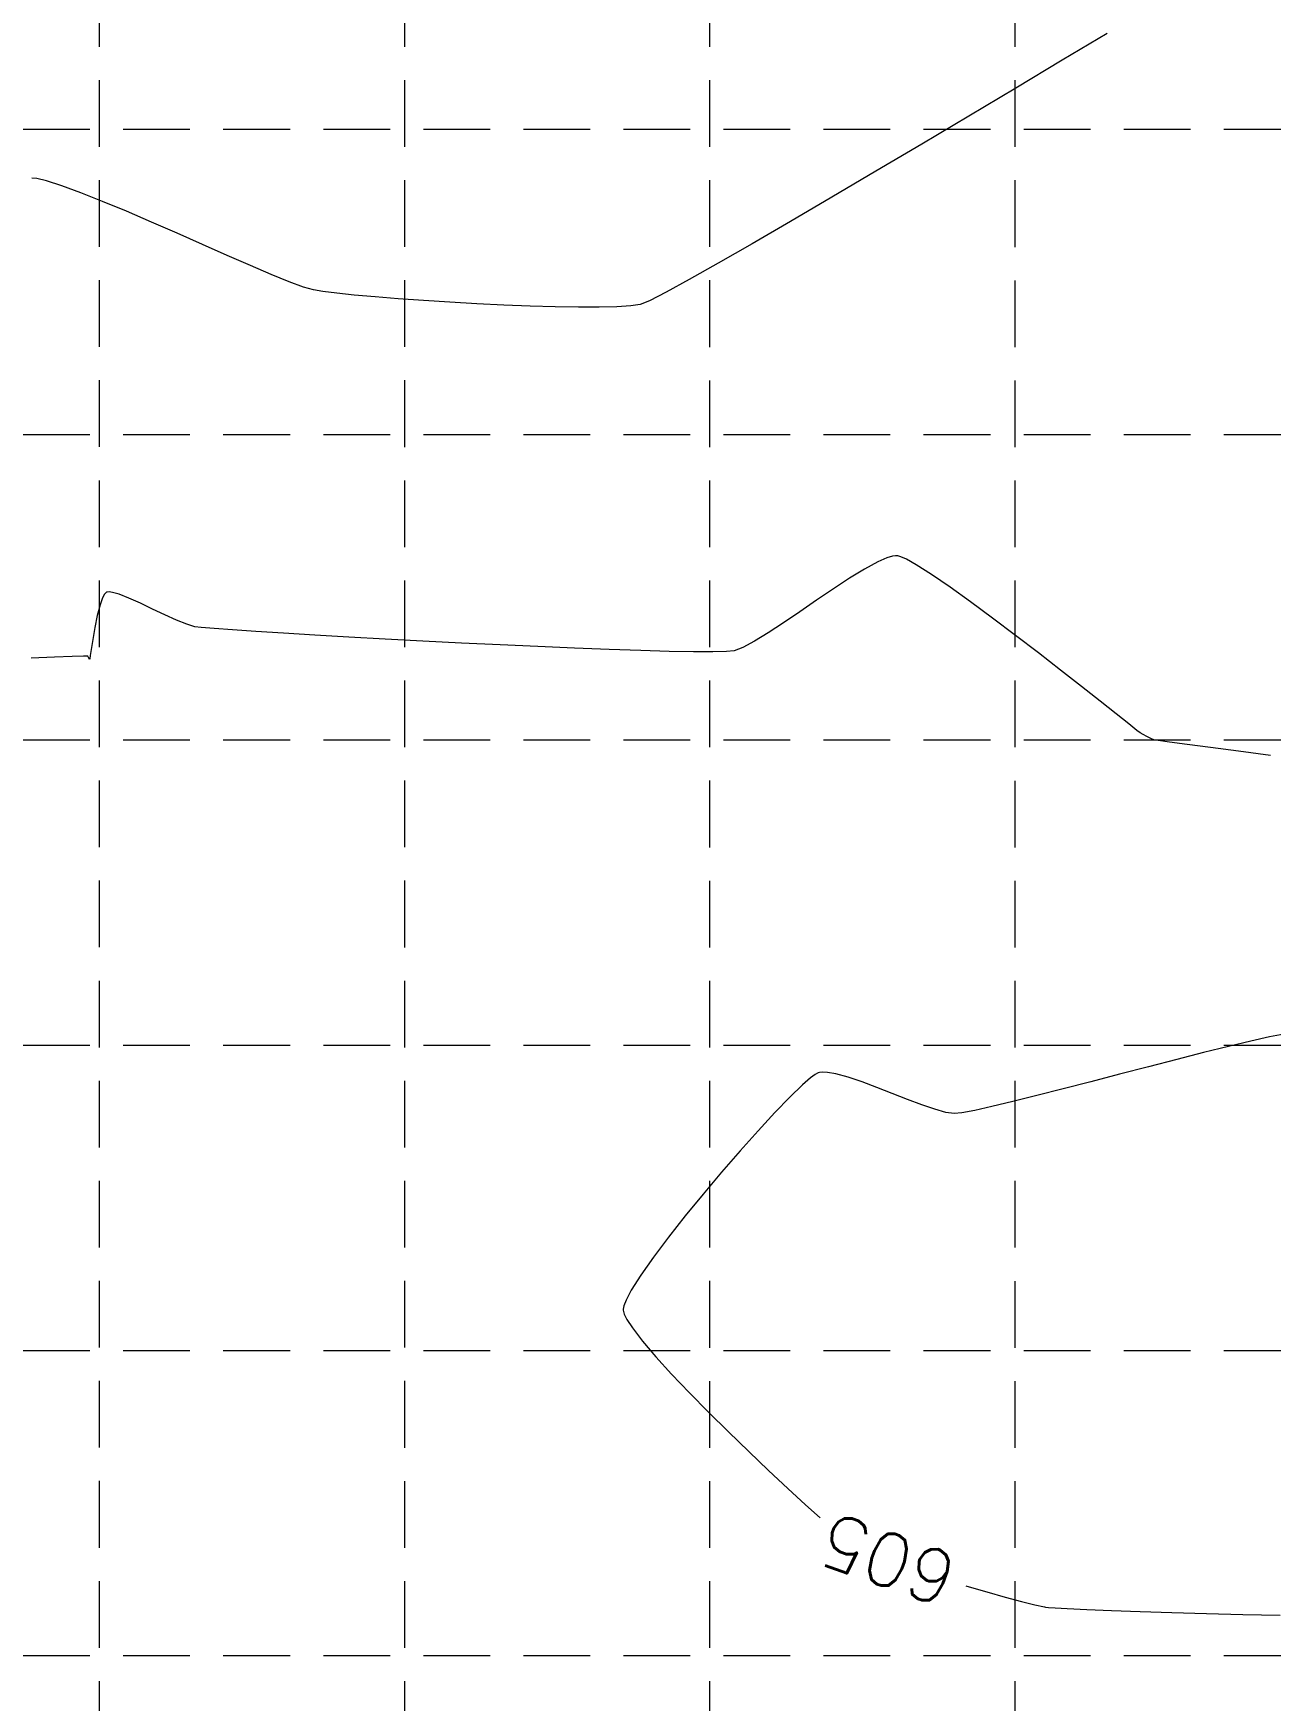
# Model space of a CAD drawing. Extents: x 2140663 to 2528301, y 336313 to 7007653.
# Drawn here: x 2527634.9 to 2527746.2, y 7006522.2 to 7006672.2 of the extents above; entities that cross this region are included whole.
import ezdxf

# ---------------------------------------------------------------- set-up
doc = ezdxf.new("R2010")
doc.units = 0
doc.header["$MEASUREMENT"] = 0
doc.linetypes.add('HIDDEN', pattern=[0.375, 0.25, -0.125])
doc.layers.add('1 EXISTING CONTOURS', color=43, linetype='Continuous')
doc.layers.add('GRID', color=254, linetype='HIDDEN')
doc.styles.add('L200', font='simplex', dxfattribs={"height": 12})

msp = doc.modelspace()

# ---------------------------------------------------------------- linework, layer by layer
at = {"layer": '1 EXISTING CONTOURS', "color": 43, "lineweight": 0, "extrusion": (-0.5137778129316083, 0.8579232826653055, 0), "elevation": 4712494.857994316}
msp.add_lwpolyline([(-5768472.371619847, 603.0000000000003), (-5768467.654210661, 603.0000000000003)], dxfattribs=at)
at = {"layer": '1 EXISTING CONTOURS', "color": 43, "lineweight": 0}
for points, elevation in [([(2527727.404257274, 7006669.753460932), (2527723.229675527, 7006667.256755549)], 603), ([(2527723.229675527, 7006667.256755549), (2527718.999503474, 7006664.731835141)], 603), ([(2527710.659653524, 7006659.776509982), (2527706.693608164, 7006657.4356856)], 603), ([(2527635.179610064, 7006659.111382392), (2527634.714557813, 7006659.15315629)], 603), ([(2527637.433897376, 7006658.473234267), (2527636.034319801, 7006658.91590076)], 603), ([(2527706.693608164, 7006657.4356856), (2527702.959237571, 7006655.245806929)], 603), ([(2527645.479340415, 7006655.206270528), (2527643.228436706, 7006656.174297902)], 603), ([(2527647.783666956, 7006654.198350714), (2527645.479340415, 7006655.206270528)], 603), ([(2527702.959237571, 7006655.245806929), (2527699.528358013, 7006653.251664151)], 603), ([(2527650.077652848, 7006653.187117574), (2527647.783666956, 7006654.198350714)], 603), ([(2527652.297534609, 7006652.209150217), (2527650.077652848, 7006653.187117574)], 603), ([(2527659.160750735, 7006649.361520884), (2527657.874920303, 7006649.840633978)], 603), ([(2527662.147534744, 7006648.803171212), (2527660.903035705, 7006648.957110989)], 603), ([(2527663.730695073, 7006648.641119807), (2527662.147534744, 7006648.803171212)], 603), ([(2527679.552552892, 7006647.646714706), (2527677.179690401, 7006647.743187401)], 603), ([(2527681.812383283, 7006647.577090415), (2527679.552552892, 7006647.646714706)], 603), ([(2527685.767101065, 7006647.535867055), (2527683.902719899, 7006647.538684529)], 603), ([(2527687.34906511, 7006647.573007993), (2527685.767101065, 7006647.535867055)], 603), ([(2527689.439895135, 7006647.784645132), (2527688.592150358, 7006647.654477352)], 603), ([(2527712.132175937, 7006625.148021261), (2527711.632733866, 7006624.995497067)], 604), ([(2527712.409613839, 7006625.189002604), (2527712.132175937, 7006625.148021261)], 604), ([(2527712.530450959, 7006625.189986984), (2527712.409613839, 7006625.189002604)], 604), ([(2527712.631195559, 7006625.177182725), (2527712.530450959, 7006625.189986984)], 604), ([(2527712.885183495, 7006625.103595003), (2527712.631195559, 7006625.177182725)], 604), ([(2527710.828492391, 7006624.640309371), (2527709.637636251, 7006623.991200588)], 604), ([(2527715.663272061, 7006623.504100501), (2527714.27142708, 7006624.388618738)], 604), ([(2527717.317051964, 7006622.370617221), (2527715.663272061, 7006623.504100501)], 604), ([(2527706.831334377, 7006622.214412808), (2527705.317954291, 7006621.19472171)], 604), ([(2527641.091456789, 7006621.40006578), (2527640.869618518, 7006620.782911438)], 604), ([(2527641.2663045, 7006621.725648297), (2527641.091456789, 7006621.40006578)], 604), ([(2527641.386181197, 7006621.862126197), (2527641.2663045, 7006621.725648297)], 604), ([(2527641.44696875, 7006621.903151185), (2527641.386181197, 7006621.862126197)], 604), ([(2527641.667133902, 7006621.941589283), (2527641.507781754, 7006621.925919264)], 604), ([(2527641.992626816, 7006621.89663898), (2527641.667133902, 7006621.941589283)], 604), ([(2527644.489048161, 7006620.912731114), (2527643.459760257, 7006621.373237725)], 604), ([(2527645.588477827, 7006620.39654016), (2527644.489048161, 7006620.912731114)], 604), ([(2527640.614796394, 7006619.808514993), (2527640.390557447, 7006618.726869067)], 604), ([(2527646.692627093, 7006619.876414893), (2527645.588477827, 7006620.39654016)], 604), ([(2527648.653395773, 7006619.031361548), (2527647.736073796, 7006619.404105346)], 604), ([(2527652.774033131, 7006618.516540285), (2527651.112418283, 7006618.638442104)], 604), ([(2527660.183535776, 7006618.05190155), (2527657.372534081, 7006618.219462415)], 604), ([(2527663.251782012, 7006617.876736192), (2527660.183535776, 7006618.05190155)], 604), ([(2527700.949291326, 7006618.25838697), (2527699.720338849, 7006617.500501405)], 604), ([(2527636.762040863, 7006616.055929574), (2527634.656516571, 7006615.969035731)], 604), ([(2527639.748846557, 7006616.17012964), (2527639.385203275, 7006616.15976826)], 604), ([(2527639.879051252, 7006615.920355101), (2527639.824461006, 7006616.046302618)], 604), ([(2527639.937837764, 7006615.95295145), (2527639.923351971, 7006615.872494437)], 604), ([(2527640.057872628, 7006616.748633482), (2527639.976555561, 7006616.206173656)], 604), ([(2527694.235409307, 7006616.54450619), (2527692.056538868, 7006616.586298802)], 604), ([(2527695.979160045, 7006616.53699262), (2527694.235409307, 7006616.54450619)], 604), ([(2527698.690075334, 7006616.943052093), (2527697.909533605, 7006616.640032987)], 604), ([(2527639.919651156, 7006615.861814095), (2527639.908348599, 7006615.868518238)], 604), ([(2527639.923351971, 7006615.872494437), (2527639.919651156, 7006615.861814095)], 604), ([(2527730.832598481, 7006612.101448438), (2527729.143637664, 7006613.432275233)], 604), ([(2527734.131272468, 7006609.485228231), (2527733.390643152, 7006610.072731659)], 604), ([(2527735.036251389, 7006608.919503384), (2527734.690613291, 7006609.104312879)], 604), ([(2527736.047301902, 7006608.578711288), (2527735.666232977, 7006608.635743603)], 604), ([(2527737.06363841, 7006608.438829139), (2527736.047301902, 7006608.578711288)], 604), ([(2527738.649202494, 7006608.224709098), (2527737.06363841, 7006608.438829139)], 604), ([(2527740.737954148, 7006607.944963113), (2527738.649202494, 7006608.224709098)], 604), ([(2527743.263853364, 7006607.60820313), (2527740.737954148, 7006607.944963113)], 604), ([(2527746.160860136, 7006607.223041089), (2527743.263853364, 7006607.60820313)], 604), ([(2527747.377020822, 7006582.160186525), (2527746.062997806, 7006581.907034284)], 605), ([(2527740.131982668, 7006580.498517218), (2527737.707093639, 7006579.882011665)], 605), ([(2527705.175930219, 7006578.541158225), (2527704.761886773, 7006578.233204291)], 605), ([(2527705.468264459, 7006578.692858203), (2527705.385048077, 7006578.660439545)], 605), ([(2527705.577770462, 7006578.719696955), (2527705.468264459, 7006578.692858203)], 605), ([(2527705.831609712, 7006578.746297037), (2527705.577770462, 7006578.719696955)], 605), ([(2527709.402881853, 7006577.859774373), (2527708.149886247, 7006578.282329133)], 605), ([(2527710.746191363, 7006577.361129317), (2527709.402881853, 7006577.859774373)], 605), ([(2527727.488901966, 7006577.235818817), (2527725.127342229, 7006576.633258321)], 605), ([(2527713.489559442, 7006576.295805682), (2527712.126266613, 7006576.826453305)], 605), ([(2527701.556054625, 7006575.104412227), (2527700.050103016, 7006573.476106906)], 605), ([(2527718.388938417, 7006575.08314947), (2527717.703943317, 7006575.014685917)], 605), ([(2527700.050103016, 7006573.476106906), (2527698.438759636, 7006571.673291749)], 605), ([(2527693.501218319, 7006565.80762574), (2527691.997147304, 7006563.896609717)], 605), ([(2527690.652104242, 7006562.106003096), (2527689.518973078, 7006560.494789726)], 605), ([(2527689.518973078, 7006560.494789726), (2527688.650637757, 7006559.121953454)], 605), ([(2527688.650637757, 7006559.121953454), (2527688.182160519, 7006558.234953091)], 605), ([(2527688.182160519, 7006558.234953091), (2527687.980516355, 7006557.712761443)], 605), ([(2527687.923725255, 7006557.439834892), (2527687.919890423, 7006557.327347593)], 605), ([(2527689.662645185, 7006554.543302446), (2527690.857461787, 7006553.146255694)], 605), ([(2527692.276642084, 7006551.587630986), (2527693.870634788, 7006549.911191056)], 605), ([(2527699.205974481, 7006544.612607301), (2527701.003703947, 7006542.902533847)], 605), ([(2527702.728489385, 7006541.293458851), (2527704.33077951, 7006539.829145051)], 605), ([(2527718.844361864, 7006532.52474621), (2527720.62127314, 7006531.99238886)], 605), ([(2527724.93730255, 7006530.828487786), (2527725.815235594, 7006530.64913043)], 605), ([(2527725.815235594, 7006530.64913043), (2527725.915146507, 7006530.6345194)], 605), ([(2527726.769368188, 7006530.556998173), (2527727.847096423, 7006530.490614964)], 605), ([(2527731.8441036, 7006530.315014858), (2527734.416778468, 7006530.225980305)], 605), ([(2527734.416778468, 7006530.225980305), (2527737.285429602, 7006530.138881281)], 605), ([(2527737.285429602, 7006530.138881281), (2527740.384953562, 7006530.055786681)], 605), ([(2527740.384953562, 7006530.055786681), (2527743.650246907, 7006529.9787654)], 605)]:
    msp.add_lwpolyline(points, dxfattribs=dict(at, elevation=elevation))
at = {"layer": '1 EXISTING CONTOURS', "color": 43, "lineweight": 0, "extrusion": (0.5114904859200209, -0.8592889402368106, 0), "elevation": -4727845.292687955}
msp.add_lwpolyline([(5755883.328664821, 603), (5755878.42467282, 603)], dxfattribs=at)
at = {"layer": '1 EXISTING CONTOURS', "color": 43, "lineweight": 0, "extrusion": (0.5101109045037784, -0.8601086356422292, 0), "elevation": -4737075.809863585}
msp.add_lwpolyline([(5748284.119875334, 603.0000000000003), (5748279.322918661, 603.0000000000003)], dxfattribs=at)
at = {"layer": '1 EXISTING CONTOURS', "color": 43, "lineweight": 0, "extrusion": (-0.2229542251359403, -0.9748289149866414, 0), "elevation": -7393840.842126469}
msp.add_lwpolyline([(901848.4834306263, 603), (901847.6066514056, 603)], dxfattribs=at)
at = {"layer": '1 EXISTING CONTOURS', "color": 43, "lineweight": 0, "extrusion": (-0.3455080837780758, -0.9384157735481657, 0), "elevation": -7448477.997419563}
msp.add_lwpolyline([(-48880.48484783107, 603.0000000000007), (-48882.30499448394, 603.0000000000007)], dxfattribs=at)
at = {"layer": '1 EXISTING CONTOURS', "color": 43, "lineweight": 0, "extrusion": (-0.3703234682099427, -0.9289028630018101, 0), "elevation": -7444548.625129821}
msp.add_lwpolyline([(-246796.4956588568, 603), (-246798.5978890047, 603)], dxfattribs=at)
at = {"layer": '1 EXISTING CONTOURS', "color": 43, "lineweight": 0, "extrusion": (0.3855388981690139, 0.92269158335742, 0), "elevation": 7439487.464759831}
msp.add_lwpolyline([(369103.368679007, 603.0000000000003), (369105.6811715406, 603.0000000000003)], dxfattribs=at)
at = {"layer": '1 EXISTING CONTOURS', "color": 43, "lineweight": 0, "extrusion": (-0.3997991803428687, -0.9166027576857767, 0), "elevation": -7432870.053798337}
msp.add_lwpolyline([(-484398.472328268, 603.0000000000007), (-484400.7437747945, 603.0000000000007)], dxfattribs=at)
at = {"layer": '1 EXISTING CONTOURS', "color": 43, "lineweight": 0, "extrusion": (0.4977590375788413, -0.8673153639297448, 0), "elevation": -4818792.73037265}
msp.add_lwpolyline([(5679937.61553988, 603), (5679934.092516559, 603)], dxfattribs=at)
at = {"layer": '1 EXISTING CONTOURS', "color": 43, "lineweight": 0, "extrusion": (-0.3921910494168515, -0.9198837865498604, 0), "elevation": -7436628.35350225}
msp.add_lwpolyline([(-422795.6007465296, 603.0000000000007), (-422797.6448993729, 603.0000000000007)], dxfattribs=at)
at = {"layer": '1 EXISTING CONTOURS', "color": 43, "lineweight": 0, "extrusion": (-0.377659289902427, -0.9259446315792292, 0), "elevation": -7442363.283449171}
msp.add_lwpolyline([(-305655.163657363, 603), (-305656.907809692, 603)], dxfattribs=at)
at = {"layer": '1 EXISTING CONTOURS', "color": 43, "lineweight": 0, "extrusion": (0.4905271913774602, -0.8714258858441953, 0), "elevation": -4865873.63703725}
msp.add_lwpolyline([(5639653.218240469, 603), (5639650.224929476, 603)], dxfattribs=at)
at = {"layer": '1 EXISTING CONTOURS', "color": 43, "lineweight": 0, "extrusion": (-0.2824940750949543, -0.9592690433534516, 0), "elevation": -7435310.566910777}
msp.add_lwpolyline([(445369.1849816267, 603), (445368.2541594519, 603)], dxfattribs=at)
at = {"layer": '1 EXISTING CONTOURS', "color": 43, "lineweight": 0, "extrusion": (-0.1642808682434007, -0.9864136030738803, 0), "elevation": -7326700.171033302}
msp.add_lwpolyline([(1342260.724561517, 603.0000000000007), (1342259.863486537, 603.0000000000007)], dxfattribs=at)
at = {"layer": '1 EXISTING CONTOURS', "color": 43, "lineweight": 0, "extrusion": (0.4783538517065313, -0.8781671780233682, 0), "elevation": -4943877.988079682}
msp.add_lwpolyline([(5571395.817041041, 603.0000000000007), (5571393.43764348, 603.0000000000007)], dxfattribs=at)
at = {"layer": '1 EXISTING CONTOURS', "color": 43, "lineweight": 0, "extrusion": (-0.08853091973963852, -0.9960734291456901, 0), "elevation": -7202912.933650161}
msp.add_lwpolyline([(1897435.50418309, 603.0000000000003), (1897433.631469804, 603.0000000000003)], dxfattribs=at)
at = {"layer": '1 EXISTING CONTOURS', "color": 43, "lineweight": 0, "extrusion": (-0.0787394279593165, -0.9968952314484405, 0), "elevation": -7183921.39659457}
msp.add_lwpolyline([(1968120.384154762, 603.0000000000007), (1968118.286544279, 603.0000000000007)], dxfattribs=at)
at = {"layer": '1 EXISTING CONTOURS', "color": 43, "lineweight": 0, "extrusion": (-0.07068107969519959, -0.9974989648982705, 0), "elevation": -7167782.718031576}
msp.add_lwpolyline([(2026110.69997663, 603.0000000000007), (2026108.433935024, 603.0000000000007)], dxfattribs=at)
at = {"layer": '1 EXISTING CONTOURS', "color": 43, "lineweight": 0, "extrusion": (-0.06341441045407642, -0.9979872807539993, 0), "elevation": -7152836.433959322}
msp.add_lwpolyline([(2078262.373859949, 603), (2078259.995885002, 603)], dxfattribs=at)
at = {"layer": '1 EXISTING CONTOURS', "color": 43, "lineweight": 0, "extrusion": (-0.0563241670902146, -0.9984125340767681, 0), "elevation": -7137894.222404482}
msp.add_lwpolyline([(2129018.547797052, 603), (2129016.114392433, 603)], dxfattribs=at)
at = {"layer": '1 EXISTING CONTOURS', "color": 43, "lineweight": 0, "extrusion": (-0.04890390888017219, -0.9988034880276699, 0), "elevation": -7121877.499750848}
msp.add_lwpolyline([(2182000.320894415, 603), (2181997.88855117, 603)], dxfattribs=at)
at = {"layer": '1 EXISTING CONTOURS', "color": 43, "lineweight": 0, "extrusion": (-0.01836996249592742, -0.9998312580020183, 0), "elevation": -7051898.681474225}
msp.add_lwpolyline([(2398545.52378007, 603.0000000000003), (2398543.433090668, 603.0000000000003)], dxfattribs=at)
at = {"layer": '1 EXISTING CONTOURS', "color": 43, "lineweight": 0, "extrusion": (0.06539773171712433, -0.9978592769956369, 0), "elevation": -6826343.262246065}
msp.add_lwpolyline([(2980496.374577206, 603.0000000000007), (2980495.128825147, 603.0000000000007)], dxfattribs=at)
at = {"layer": '1 EXISTING CONTOURS', "color": 43, "lineweight": 0, "extrusion": (0.3800885761477157, -0.9249500928601512, 0), "elevation": -5520053.63889253}
msp.add_lwpolyline([(5001134.266214488, 603.0000000000007), (5001133.362186946, 603.0000000000007)], dxfattribs=at)
at = {"layer": '1 EXISTING CONTOURS', "color": 43, "lineweight": 0, "extrusion": (-0.4538227829505246, 0.8910919602796566, 0), "elevation": 5096444.380071577}
msp.add_lwpolyline([(-5432182.717736259, 603), (-5432181.035808017, 603)], dxfattribs=at)
at = {"layer": '1 EXISTING CONTOURS', "color": 43, "lineweight": 0, "extrusion": (0.4039974828410733, -0.9147600963411538, 0), "elevation": -5388191.818934656}
msp.add_lwpolyline([(5142908.598074449, 604.0000000000003), (5142907.718891505, 604.0000000000003)], dxfattribs=at)
at = {"layer": '1 EXISTING CONTOURS', "color": 43, "lineweight": 0, "extrusion": (-0.4053433815185378, -0.9141645054688555, 0), "elevation": -7429799.661221853}
msp.add_lwpolyline([(-529343.1609793291, 604), (-529343.7128728502, 604)], dxfattribs=at)
at = {"layer": '1 EXISTING CONTOURS', "color": 43, "lineweight": 0, "extrusion": (0.5223693086421358, -0.8527193591028276, 0), "elevation": -4654285.983390949}
msp.add_lwpolyline([(5815472.272402078, 604), (5815470.689938948, 604)], dxfattribs=at)
at = {"layer": '1 EXISTING CONTOURS', "color": 43, "lineweight": 0, "extrusion": (0.4867208323970915, 0.8735575718352412, 0), "elevation": 7350980.981934365}
msp.add_lwpolyline([(1202166.11348115, 604.0000000000007), (1202167.122827466, 604.0000000000007)], dxfattribs=at)
at = {"layer": '1 EXISTING CONTOURS', "color": 43, "lineweight": 0, "extrusion": (-0.5462686761121931, 0.837610012773625, 0), "elevation": 4488009.858161502}
msp.add_lwpolyline([(-5944732.531727029, 604.0000000000003), (-5944730.792367534, 604.0000000000003)], dxfattribs=at)
at = {"layer": '1 EXISTING CONTOURS', "color": 43, "lineweight": 0, "extrusion": (0.5826220732413014, 0.8127432065369773, 0), "elevation": 7167288.636317917}
msp.add_lwpolyline([(2027825.496436012, 604.0000000000007), (2027827.774508029, 604.0000000000007)], dxfattribs=at)
at = {"layer": '1 EXISTING CONTOURS', "color": 43, "lineweight": 0, "extrusion": (0.9674638890498681, -0.2530091369585392, 0), "elevation": 672662.1885623352}
msp.add_lwpolyline([(7418168.826696445, 604.0000000000003), (7418167.819530746, 604.0000000000003)], dxfattribs=at)
at = {"layer": '1 EXISTING CONTOURS', "color": 43, "lineweight": 0, "extrusion": (0.3506265712167818, -0.936515353615072, 0), "elevation": -5675550.735460665}
msp.add_lwpolyline([(4823882.902169758, 604.0000000000007), (4823882.837234355, 604.0000000000007)], dxfattribs=at)
at = {"layer": '1 EXISTING CONTOURS', "color": 43, "lineweight": 0, "extrusion": (-0.2847489768417091, -0.9586021177671161, 0), "elevation": -7436306.059734201}
msp.add_lwpolyline([(427875.1490770336, 604), (427874.5509044938, 604)], dxfattribs=at)
at = {"layer": '1 EXISTING CONTOURS', "color": 43, "lineweight": 0, "extrusion": (-0.3674244331108501, -0.9300533780128808, 0), "elevation": -7445249.841945757}
msp.add_lwpolyline([(-223560.5479220464, 604), (-223561.5088604167, 604)], dxfattribs=at)
at = {"layer": '1 EXISTING CONTOURS', "color": 43, "lineweight": 0, "extrusion": (0.5632142198359315, -0.8263109236689317, 0), "elevation": -4366008.052582048}
msp.add_lwpolyline([(6034899.20591277, 604), (6034897.367836596, 604)], dxfattribs=at)
at = {"layer": '1 EXISTING CONTOURS', "color": 43, "lineweight": 0, "extrusion": (-0.5940459255791599, -0.8044311271344485, 0), "elevation": -7137925.336395029}
msp.add_lwpolyline([(-2128876.235516478, 604), (-2128878.703058909, 604)], dxfattribs=at)
at = {"layer": '1 EXISTING CONTOURS', "color": 43, "lineweight": 0, "extrusion": (0.4123665424276045, 0.9110180210546347, 0), "elevation": 7425473.901210771}
msp.add_lwpolyline([(586562.7793359058, 604), (586563.9246993121, 604)], dxfattribs=at)
at = {"layer": '1 EXISTING CONTOURS', "color": 43, "lineweight": 0, "extrusion": (-0.2918128001774116, -0.9564754516727642, 0), "elevation": -7439259.334132608}
msp.add_lwpolyline([(373013.5269104044, 604.0000000000007), (373012.7681088196, 604.0000000000007)], dxfattribs=at)
at = {"layer": '1 EXISTING CONTOURS', "color": 43, "lineweight": 0, "extrusion": (0.5490503981607783, -0.8357892439362276, 0), "elevation": -4468220.964087234}
msp.add_lwpolyline([(5959613.45690928, 604), (5959611.809833027, 604)], dxfattribs=at)
at = {"layer": '1 EXISTING CONTOURS', "color": 43, "lineweight": 0, "extrusion": (-0.5603780807238227, 0.828236926636506, 0), "elevation": 4386671.743410441}
msp.add_lwpolyline([(-6019893.983376854, 604.0000000000007), (-6019892.204620219, 604.0000000000007)], dxfattribs=at)
at = {"layer": '1 EXISTING CONTOURS', "color": 43, "lineweight": 0, "extrusion": (0.6021253797811666, 0.7984015449780806, 0), "elevation": 7116100.955309112}
msp.add_lwpolyline([(2200724.426950284, 604.0000000000007), (2200726.999867467, 604.0000000000007)], dxfattribs=at)
at = {"layer": '1 EXISTING CONTOURS', "color": 43, "lineweight": 0, "extrusion": (0.9876961298895561, -0.1563852774438605, 0), "elevation": 1400808.598736762}
msp.add_lwpolyline([(7315694.865425876, 604.0000000000007), (7315693.937973261, 604.0000000000007)], dxfattribs=at)
at = {"layer": '1 EXISTING CONTOURS', "color": 43, "lineweight": 0, "extrusion": (0.9847519933884558, -0.1739641098544835, 0), "elevation": 1270198.723261089}
msp.add_lwpolyline([(7339500.468772764, 604), (7339499.390131404, 604)], dxfattribs=at)
at = {"layer": '1 EXISTING CONTOURS', "color": 43, "lineweight": 0, "extrusion": (-0.1237717959167471, -0.9923107086671712, 0), "elevation": -7265594.579753708}
msp.add_lwpolyline([(1640992.338442922, 604.0000000000003), (1640991.753297638, 604.0000000000003)], dxfattribs=at)
at = {"layer": '1 EXISTING CONTOURS', "color": 43, "lineweight": 0, "extrusion": (-0.08563500269901375, -0.9963265761349237, 0), "elevation": -7197335.768156269}
msp.add_lwpolyline([(1918354.17248539, 604), (1918353.015634294, 604)], dxfattribs=at)
at = {"layer": '1 EXISTING CONTOURS', "color": 43, "lineweight": 0, "extrusion": (-0.06671539782591854, -0.9977720459568556, 0), "elevation": -7159641.452872999}
msp.add_lwpolyline([(2054574.05046244, 604.0000000000007), (2054571.938070126, 604.0000000000007)], dxfattribs=at)
at = {"layer": '1 EXISTING CONTOURS', "color": 43, "lineweight": 0, "extrusion": (-0.06256701018761404, -0.9980407653178216, 0), "elevation": -7151038.574620199}
msp.add_lwpolyline([(2084321.945027321, 604), (2084319.449322701, 604)], dxfattribs=at)
at = {"layer": '1 EXISTING CONTOURS', "color": 43, "lineweight": 0, "extrusion": (-0.05477117606761761, -0.9984989325343169, 0), "elevation": -7134543.559599953}
msp.add_lwpolyline([(2140111.624798566, 604.0000000000007), (2140108.357345325, 604.0000000000007)], dxfattribs=at)
at = {"layer": '1 EXISTING CONTOURS', "color": 43, "lineweight": 0, "extrusion": (-0.0526541338353714, -0.9986128089455126, 0), "elevation": -7129990.271318122}
msp.add_lwpolyline([(2155236.170584555, 604.0000000000007), (2155232.771961309, 604.0000000000007)], dxfattribs=at)
at = {"layer": '1 EXISTING CONTOURS', "color": 43, "lineweight": 0, "extrusion": (-0.05051795334761641, -0.9987231530256862, 0), "elevation": -7125363.850945899}
msp.add_lwpolyline([(2170485.950377584, 604), (2170482.483624434, 604)], dxfattribs=at)
at = {"layer": '1 EXISTING CONTOURS', "color": 43, "lineweight": 0, "extrusion": (0.4758804235302518, -0.8795099899948086, 0), "elevation": -4959507.274291291}
msp.add_lwpolyline([(5557449.259398185, 604.0000000000007), (5557448.087991916, 604.0000000000007)], dxfattribs=at)
at = {"layer": '1 EXISTING CONTOURS', "color": 43, "lineweight": 0, "extrusion": (0.6081048598061585, 0.7938567121843416, 0), "elevation": 7099371.518350168}
msp.add_lwpolyline([(2254105.844843227, 604.0000000000007), (2254108.438821291, 604.0000000000007)], dxfattribs=at)
at = {"layer": '1 EXISTING CONTOURS', "color": 43, "lineweight": 0, "extrusion": (0.04034104495462806, -0.9991859687225241, 0), "elevation": -6898944.943064325}
msp.add_lwpolyline([(2808235.003150301, 604.0000000000007), (2808233.399950538, 604.0000000000007)], dxfattribs=at)
at = {"layer": '1 EXISTING CONTOURS', "color": 43, "lineweight": 0, "extrusion": (0.03832018441877418, -0.9992655119967423, 0), "elevation": -6904610.276870337}
msp.add_lwpolyline([(2794277.687792165, 604.0000000000003), (2794276.665773801, 604.0000000000003)], dxfattribs=at)
at = {"layer": '1 EXISTING CONTOURS', "color": 43, "lineweight": 0, "extrusion": (0.8534584899977434, 0.5211608253224447, 0), "elevation": 5808809.469251208}
msp.add_lwpolyline([(4662549.093837416, 604), (4662549.238925926, 604)], dxfattribs=at)
at = {"layer": '1 EXISTING CONTOURS', "color": 43, "lineweight": 0, "extrusion": (0.9885117675533385, -0.1511439228304426, 0), "elevation": 1439594.401794977}
msp.add_lwpolyline([(7308159.992092242, 604.0000000000007), (7308159.735927154, 604.0000000000007)], dxfattribs=at)
at = {"layer": '1 EXISTING CONTOURS', "color": 43, "lineweight": 0, "extrusion": (-0.04824736154258532, -0.9988354179263865, 0), "elevation": -7120411.133705231}
msp.add_lwpolyline([(2186682.359144715, 604.0000000000007), (2186678.887299102, 604.0000000000007)], dxfattribs=at)
at = {"layer": '1 EXISTING CONTOURS', "color": 43, "lineweight": 0, "extrusion": (-0.04571711770279082, -0.9989544259619402, 0), "elevation": -7114849.338701971}
msp.add_lwpolyline([(2204715.036852972, 604.0000000000007), (2204711.622947596, 604.0000000000007)], dxfattribs=at)
at = {"layer": '1 EXISTING CONTOURS', "color": 43, "lineweight": 0, "extrusion": (-0.04276811437522583, -0.9990850256073243, 0), "elevation": -7108310.262935692}
msp.add_lwpolyline([(2225710.980844529, 604.0000000000007), (2225707.687904369, 604.0000000000007)], dxfattribs=at)
at = {"layer": '1 EXISTING CONTOURS', "color": 43, "lineweight": 0, "extrusion": (-0.03917196650574045, -0.9992324839796158, 0), "elevation": -7100253.523483797}
msp.add_lwpolyline([(2251283.648270006, 604), (2251280.539307508, 604)], dxfattribs=at)
at = {"layer": '1 EXISTING CONTOURS', "color": 43, "lineweight": 0, "extrusion": (-0.03456608671236383, -0.9994024142703445, 0), "elevation": -7089801.939063269}
msp.add_lwpolyline([(2283987.675333274, 604.0000000000003), (2283984.813339758, 604.0000000000003)], dxfattribs=at)
at = {"layer": '1 EXISTING CONTOURS', "color": 43, "lineweight": 0, "extrusion": (-0.0283158471480025, -0.9995990260100751, 0), "elevation": -7075380.857200494}
msp.add_lwpolyline([(2328280.233487361, 604.0000000000003), (2328277.681416109, 604.0000000000003)], dxfattribs=at)
at = {"layer": '1 EXISTING CONTOURS', "color": 43, "lineweight": 0, "extrusion": (0.02453571345350908, -0.9996989540683372, 0), "elevation": -6942488.399347181}
msp.add_lwpolyline([(2698848.608263264, 604), (2698847.362199308, 604)], dxfattribs=at)
at = {"layer": '1 EXISTING CONTOURS', "color": 43, "lineweight": 0, "extrusion": (0.105252503810224, -0.9944455291476145, 0), "elevation": -6701652.058277808}
msp.add_lwpolyline([(3251121.829773316, 604.0000000000007), (3251121.141264288, 604.0000000000007)], dxfattribs=at)
at = {"layer": '1 EXISTING CONTOURS', "color": 43, "lineweight": 0, "extrusion": (0.6126640134335536, 0.7903434738412727, 0), "elevation": 7086279.89259968}
msp.add_lwpolyline([(2294928.05637691, 604), (2294930.586979792, 604)], dxfattribs=at)
at = {"layer": '1 EXISTING CONTOURS', "color": 43, "lineweight": 0, "extrusion": (0.8705754306115694, 0.4920349780406683, 0), "elevation": 5648001.28664734}
msp.add_lwpolyline([(4856100.380066102, 604.0000000000003), (4856100.439609321, 604.0000000000003)], dxfattribs=at)
at = {"layer": '1 EXISTING CONTOURS', "color": 43, "lineweight": 0, "extrusion": (-0.6161932358201536, -0.7875950076844624, 0), "elevation": -7075943.360329867}
msp.add_lwpolyline([(-2326600.948667083, 604), (-2326603.331385057, 604)], dxfattribs=at)
at = {"layer": '1 EXISTING CONTOURS', "color": 43, "lineweight": 0, "extrusion": (-0.6208904364006339, -0.7838973567924762, 0), "elevation": -7061908.606151019}
msp.add_lwpolyline([(-2368855.093754349, 604.0000000000003), (-2368856.927001488, 604.0000000000003)], dxfattribs=at)
at = {"layer": '1 EXISTING CONTOURS', "color": 43, "lineweight": 0, "extrusion": (-0.6220069719253604, -0.7830117028986502, 0), "elevation": -7058525.476745023}
msp.add_lwpolyline([(-2378915.488120276, 604), (-2378916.919729892, 604)], dxfattribs=at)
at = {"layer": '1 EXISTING CONTOURS', "color": 43, "lineweight": 0, "extrusion": (-0.6123924901470618, -0.7905538805239533, 0), "elevation": -7087067.716942783}
msp.add_lwpolyline([(-2292484.629234308, 604), (-2292485.003736646, 604)], dxfattribs=at)
at = {"layer": '1 EXISTING CONTOURS', "color": 43, "lineweight": 0, "extrusion": (0.4989384045064017, 0.8666374492881129, 0), "elevation": 7333373.755870665}
msp.add_lwpolyline([(1305236.822755717, 604.0000000000007), (1305237.126546589, 604.0000000000007)], dxfattribs=at)
at = {"layer": '1 EXISTING CONTOURS', "color": 43, "lineweight": 0, "extrusion": (-0.4394174702075937, -0.8982829659279745, 0), "elevation": -7404648.376293587}
msp.add_lwpolyline([(-808204.6500586569, 604.0000000000007), (-808205.0406981837, 604.0000000000007)], dxfattribs=at)
at = {"layer": '1 EXISTING CONTOURS', "color": 43, "lineweight": 0, "extrusion": (0.3727525146466131, 0.9279307963553245, 0), "elevation": 7443867.757065933}
msp.add_lwpolyline([(266167.2183747813, 604.0000000000007), (266167.5191264688, 604.0000000000007)], dxfattribs=at)
at = {"layer": '1 EXISTING CONTOURS', "color": 43, "lineweight": 0, "extrusion": (0.2318988137913185, -0.972739913934953, 0), "elevation": -6229400.594249107}
msp.add_lwpolyline([(4083655.791230439, 605.0000000000007), (4083653.736709163, 605.0000000000007)], dxfattribs=at)
at = {"layer": '1 EXISTING CONTOURS', "color": 43, "lineweight": 0, "extrusion": (0.2169139214428927, -0.9761907347871455, 0), "elevation": -6291457.029237432}
msp.add_lwpolyline([(3987387.443958771, 605.0000000000003), (3987385.714241842, 605.0000000000003)], dxfattribs=at)
at = {"layer": '1 EXISTING CONTOURS', "color": 43, "lineweight": 0, "extrusion": (0.2408600077460211, -0.9705598676375335, 0), "elevation": -6191474.333463321}
msp.add_lwpolyline([(4140930.473098368, 605), (4140928.161065157, 605)], dxfattribs=at)
at = {"layer": '1 EXISTING CONTOURS', "color": 43, "lineweight": 0, "extrusion": (0.4954668162390738, -0.8686268669606738, 0), "elevation": -4833708.330410984}
msp.add_lwpolyline([(5667160.030830553, 605.0000000000007), (5667159.790085226, 605.0000000000007)], dxfattribs=at)
at = {"layer": '1 EXISTING CONTOURS', "color": 43, "lineweight": 0, "extrusion": (-0.04975677495362679, -0.9987613645642357, 0), "elevation": -7123670.639790776}
msp.add_lwpolyline([(2175950.625694551, 605), (2175950.163721127, 605)], dxfattribs=at)
at = {"layer": '1 EXISTING CONTOURS', "color": 43, "lineweight": 0, "extrusion": (-0.1771312689868943, -0.9841872350051551, 0), "elevation": -7343521.163848319}
msp.add_lwpolyline([(1246652.846662566, 605), (1246652.086906946, 605)], dxfattribs=at)
at = {"layer": '1 EXISTING CONTOURS', "color": 43, "lineweight": 0, "extrusion": (-0.2662820974972949, -0.9638951418865235, 0), "elevation": -7426690.195597392}
msp.add_lwpolyline([(570719.2444847296, 605.0000000000007), (570718.0938060987, 605.0000000000007)], dxfattribs=at)
at = {"layer": '1 EXISTING CONTOURS', "color": 43, "lineweight": 0, "extrusion": (0.2515045724248414, -0.9678561101989271, 0), "elevation": -6145623.564543458}
msp.add_lwpolyline([(4208667.958621865, 605), (4208665.292440737, 605)], dxfattribs=at)
at = {"layer": '1 EXISTING CONTOURS', "color": 43, "lineweight": 0, "extrusion": (0.251328940067882, -0.9679017325557151, 0), "elevation": -6146387.172799582}
msp.add_lwpolyline([(4207555.376974966, 605), (4207552.697833618, 605)], dxfattribs=at)
at = {"layer": '1 EXISTING CONTOURS', "color": 43, "lineweight": 0, "extrusion": (0.2497043872066663, -0.9683221153158402, 0), "elevation": -6153439.057309946}
msp.add_lwpolyline([(4197238.059348803, 605.0000000000007), (4197235.434930792, 605.0000000000007)], dxfattribs=at)
at = {"layer": '1 EXISTING CONTOURS', "color": 43, "lineweight": 0, "extrusion": (0.6962297348690224, -0.7178190275300669, 0), "elevation": -3269592.00649594}
msp.add_lwpolyline([(6692621.721925682, 605.0000000000007), (6692620.138634924, 605.0000000000007)], dxfattribs=at)
at = {"layer": '1 EXISTING CONTOURS', "color": 43, "lineweight": 0, "extrusion": (-0.6586293862202109, 0.7524674953824838, 0), "elevation": 3607401.738473272}
msp.add_lwpolyline([(-6516753.99248255, 605), (-6516753.033451065, 605)], dxfattribs=at)
at = {"layer": '1 EXISTING CONTOURS', "color": 43, "lineweight": 0, "extrusion": (-0.3612604726282386, -0.9324649435321531, 0), "elevation": -7446549.742235681}
msp.add_lwpolyline([(-174196.3107458493, 605.0000000000003), (-174197.790774948, 605.0000000000003)], dxfattribs=at)
at = {"layer": '1 EXISTING CONTOURS', "color": 43, "lineweight": 0, "extrusion": (-0.2502234954819518, 0.9681881027511099, 0), "elevation": 6151187.912827671}
msp.add_lwpolyline([(-4200528.514597882, 605), (-4200525.929062678, 605)], dxfattribs=at)
at = {"layer": '1 EXISTING CONTOURS', "color": 43, "lineweight": 0, "extrusion": (0.71915377181233, -0.6948509570318655, 0), "elevation": -3050719.308763901}
msp.add_lwpolyline([(6795182.698657854, 605), (6795180.759139918, 605)], dxfattribs=at)
at = {"layer": '1 EXISTING CONTOURS', "color": 43, "lineweight": 0, "extrusion": (0.3522014556436975, 0.9359242141554309, 0), "elevation": 7447888.784045053}
msp.add_lwpolyline([(101976.7276536082, 605.0000000000003), (101978.1091353856, 605.0000000000003)], dxfattribs=at)
at = {"layer": '1 EXISTING CONTOURS', "color": 43, "lineweight": 0, "extrusion": (-0.3254706023794036, -0.9455521598446002, 0), "elevation": -7447779.742457943}
msp.add_lwpolyline([(109652.9592352961, 605.0000000000007), (109651.7228323226, 605.0000000000007)], dxfattribs=at)
at = {"layer": '1 EXISTING CONTOURS', "color": 43, "lineweight": 0, "extrusion": (0.2170816754905486, -0.9761534439657612, 0), "elevation": -6290771.016998433}
msp.add_lwpolyline([(3988442.825335594, 605.0000000000003), (3988441.238280603, 605.0000000000003)], dxfattribs=at)
at = {"layer": '1 EXISTING CONTOURS', "color": 43, "lineweight": 0, "extrusion": (0.2329116450681674, -0.9724979000448485, 0), "elevation": -6225144.42407847}
msp.add_lwpolyline([(4090118.446993256, 605), (4090116.509177118, 605)], dxfattribs=at)
at = {"layer": '1 EXISTING CONTOURS', "color": 43, "lineweight": 0, "extrusion": (0.2419113874795691, -0.9702983461841569, 0), "elevation": -6186984.226940781}
msp.add_lwpolyline([(4147618.185501752, 605.0000000000007), (4147615.964220384, 605.0000000000007)], dxfattribs=at)
at = {"layer": '1 EXISTING CONTOURS', "color": 43, "lineweight": 0, "extrusion": (-0.2701183791140928, -0.962827119094999, 0), "elevation": -7428903.349391291}
msp.add_lwpolyline([(541149.7054826405, 605), (541148.6755401136, 605)], dxfattribs=at)
at = {"layer": '1 EXISTING CONTOURS', "color": 43, "lineweight": 0, "extrusion": (-0.1481349967363881, -0.9889671494756084, 0), "elevation": -7303715.973685104}
msp.add_lwpolyline([(1461910.805414095, 605), (1461910.036246454, 605)], dxfattribs=at)
at = {"layer": '1 EXISTING CONTOURS', "color": 43, "lineweight": 0, "extrusion": (0.1854354507272436, -0.9826564473983693, 0), "elevation": -6416327.580873257}
msp.add_lwpolyline([(3783147.350348641, 605.0000000000007), (3783146.180695852, 605.0000000000007)], dxfattribs=at)
at = {"layer": '1 EXISTING CONTOURS', "color": 43, "lineweight": 0, "extrusion": (0.7554378247022782, -0.6552203392822068, 0), "elevation": -2681329.258899395}
msp.add_lwpolyline([(6949228.692139316, 605), (6949226.152762703, 605)], dxfattribs=at)
at = {"layer": '1 EXISTING CONTOURS', "color": 43, "lineweight": 0, "extrusion": (0.7648319128257441, -0.6442298853074991, 0), "elevation": -2580578.470234143}
msp.add_lwpolyline([(6987265.95141727, 605.0000000000007), (6987263.369303143, 605.0000000000007)], dxfattribs=at)
at = {"layer": '1 EXISTING CONTOURS', "color": 43, "lineweight": 0, "extrusion": (0.7746499195043616, -0.63239030844241, 0), "elevation": -2472806.744956016}
msp.add_lwpolyline([(7026127.057998708, 605.0000000000007), (7026124.511762623, 605.0000000000007)], dxfattribs=at)
at = {"layer": '1 EXISTING CONTOURS', "color": 43, "lineweight": 0, "extrusion": (0.7995522307054586, -0.6005965620730151, 0), "elevation": -2187096.413393242}
msp.add_lwpolyline([(7120236.916580775, 605), (7120234.677069018, 605)], dxfattribs=at)
at = {"layer": '1 EXISTING CONTOURS', "color": 43, "lineweight": 0, "extrusion": (0.9790295240927634, -0.2037184109370019, 0), "elevation": 1047316.357237771}
msp.add_lwpolyline([(7374563.44178867, 605), (7374563.163016124, 605)], dxfattribs=at)
at = {"layer": '1 EXISTING CONTOURS', "color": 43, "lineweight": 0, "extrusion": (0.992725785319647, 0.120397322069431, 0), "elevation": 3352871.714454805}
msp.add_lwpolyline([(6651263.268596209, 605), (6651263.163413703, 605)], dxfattribs=at)
at = {"layer": '1 EXISTING CONTOURS', "color": 43, "lineweight": 0, "extrusion": (0.95771873718322, 0.2877061355761791, 0), "elevation": 4436643.597061609}
msp.add_lwpolyline([(5983079.808529001, 605.0000000000003), (5983079.549757998, 605.0000000000003)], dxfattribs=at)
at = {"layer": '1 EXISTING CONTOURS', "color": 43, "lineweight": 0, "extrusion": (0.8970832799689843, 0.4418615040938608, 0), "elevation": 5363474.451598702}
msp.add_lwpolyline([(5168577.087857751, 605), (5168576.570647266, 605)], dxfattribs=at)
at = {"layer": '1 EXISTING CONTOURS', "color": 43, "lineweight": 0, "extrusion": (0.8375885219440751, 0.5463016272239538, 0), "elevation": 5944855.876402144}
msp.add_lwpolyline([(4487731.115876125, 605), (4487730.189274377, 605)], dxfattribs=at)
at = {"layer": '1 EXISTING CONTOURS', "color": 43, "lineweight": 0, "extrusion": (0.7912728423079236, 0.6114632360378994, 0), "elevation": 6284342.698357373}
msp.add_lwpolyline([(3998508.533505974, 605), (3998507.02744385, 605)], dxfattribs=at)
at = {"layer": '1 EXISTING CONTOURS', "color": 43, "lineweight": 0, "extrusion": (0.7394088563132146, 0.6732566696331971, 0), "elevation": 6586205.642885295}
msp.add_lwpolyline([(3478922.720013674, 605), (3478920.612080161, 605)], dxfattribs=at)
at = {"layer": '1 EXISTING CONTOURS', "color": 43, "lineweight": 0, "extrusion": (0.7134440437978505, 0.7007122065223146, 0), "elevation": 6712943.184928138}
msp.add_lwpolyline([(3227595.352206185, 605.0000000000007), (3227592.898625655, 605.0000000000007)], dxfattribs=at)
at = {"layer": '1 EXISTING CONTOURS', "color": 43, "lineweight": 0, "extrusion": (-0.7042968391184405, -0.7099056010539525, 0), "elevation": -6754235.797546409}
msp.add_lwpolyline([(-3140264.465689876, 605), (-3140261.937235871, 605)], dxfattribs=at)
at = {"layer": '1 EXISTING CONTOURS', "color": 43, "lineweight": 0, "extrusion": (-0.6964245240372354, -0.717630045580249, 0), "elevation": -6788458.646135503}
msp.add_lwpolyline([(-3065579.138273535, 605.0000000000007), (-3065576.60058407, 605.0000000000007)], dxfattribs=at)
at = {"layer": '1 EXISTING CONTOURS', "color": 43, "lineweight": 0, "extrusion": (-0.6821540256469703, -0.731208510134854, 0), "elevation": -6847525.212266249}
msp.add_lwpolyline([(-2931264.961846934, 605.0000000000007), (-2931262.603032157, 605.0000000000007)], dxfattribs=at)
at = {"layer": '1 EXISTING CONTOURS', "color": 43, "lineweight": 0, "extrusion": (0.6656634544517822, 0.7462520789969834, 0), "elevation": 6911245.310734082}
msp.add_lwpolyline([(2777692.894488806, 605), (2777691.142754942, 605)], dxfattribs=at)
at = {"layer": '1 EXISTING CONTOURS', "color": 43, "lineweight": 0, "extrusion": (-0.2978369152445121, -0.9546167670419546, 0), "elevation": -7441401.410157695}
msp.add_lwpolyline([(326198.6537544599, 605.0000000000007), (326198.7574649949, 605.0000000000007)], dxfattribs=at)
at = {"layer": '1 EXISTING CONTOURS', "color": 43, "lineweight": 0, "extrusion": (-0.2752168505210822, -0.9613821743662905, 0), "elevation": -7431626.269993772}
msp.add_lwpolyline([(501789.8790496171, 605.0000000000007), (501791.5977163876, 605.0000000000007)], dxfattribs=at)
at = {"layer": '1 EXISTING CONTOURS', "color": 43, "lineweight": 0, "extrusion": (-0.2606280206885123, -0.965439296295727, 0), "elevation": -7423176.112557255}
msp.add_lwpolyline([(614263.9712368213, 605.0000000000007), (614265.484462291, 605.0000000000007)], dxfattribs=at)
at = {"layer": '1 EXISTING CONTOURS', "color": 43, "lineweight": 0, "extrusion": (-0.2393467798113059, -0.9709341476093826, 0), "elevation": -7407882.86164875}
msp.add_lwpolyline([(777262.6271299818, 605), (777263.8659436388, 605)], dxfattribs=at)
at = {"layer": '1 EXISTING CONTOURS', "color": 43, "lineweight": 0, "extrusion": (-0.1100976770443386, -0.9939207722497004, 0), "elevation": -7242233.090515115}
msp.add_lwpolyline([(1740956.546617416, 605.0000000000003), (1740956.820600754, 605.0000000000003)], dxfattribs=at)
at = {"layer": '1 EXISTING CONTOURS', "color": 43, "lineweight": 0, "extrusion": (-0.08111347783046287, -0.9967048729259064, 0), "elevation": -7188475.857732957}
msp.add_lwpolyline([(1951072.943623263, 605), (1951073.527451001, 605)], dxfattribs=at)
at = {"layer": '1 EXISTING CONTOURS', "color": 43, "lineweight": 0, "extrusion": (-0.04850246361500089, -0.9988230629211942, 0), "elevation": -7120885.273019197}
msp.add_lwpolyline([(2184918.880279598, 605.0000000000007), (2184920.667795408, 605.0000000000007)], dxfattribs=at)
at = {"layer": '1 EXISTING CONTOURS', "color": 43, "lineweight": 0, "extrusion": (-0.04016532859215739, -0.9991930476034568, 0), "elevation": -7102403.558696984}
msp.add_lwpolyline([(2244270.279059442, 605), (2244272.492440699, 605)], dxfattribs=at)
at = {"layer": '1 EXISTING CONTOURS', "color": 43, "lineweight": 0, "extrusion": (-0.02045914409531676, -0.999790689806065, 0), "elevation": -7056778.912193161}
msp.add_lwpolyline([(2383866.961289539, 605.0000000000007), (2383870.327953507, 605.0000000000007)], dxfattribs=at)
at = {"layer": 'GRID', "color": 253, "linetype": 'HIDDEN', "lineweight": 0, "ltscale": 24}
for p, q in [((2527640.809458301, 7006031.973076862), (2527640.809458301, 7007624.562990395)), ((2527668.266930372, 7006031.968759974), (2527668.266930372, 7007624.562990395)), ((2527695.724402441, 7006031.964443088), (2527695.724402441, 7007624.562990395)), ((2527723.181874511, 7006031.960126197), (2527723.181874511, 7007624.562990395)), ((2527228.947377252, 7006663.551467947), (2528272.331315909, 7006663.551467947)), ((2527228.947377252, 7006636.093995878), (2528272.331315909, 7006636.093995878)), ((2527228.947377252, 7006608.636523809), (2528272.331315909, 7006608.636523809)), ((2527228.947377252, 7006581.179051737), (2528272.331315909, 7006581.179051737)), ((2527228.947377252, 7006553.721579668), (2528272.331315909, 7006553.721579668)), ((2527228.947377252, 7006526.2641076), (2528272.331315909, 7006526.2641076))]:
    msp.add_line(p, q, dxfattribs=at)

# ---------------------------------------------------------------- texts
at = {"layer": '1 EXISTING CONTOURS', "color": 43, "lineweight": 0, "insert": (2527716.748853368, 7006530.545360167, 605), "char_height": 4.8, "width": 18.4, "attachment_point": 1, "rotation": 160.2554283003002, "style": 'L200'}
msp.add_mtext('\\Ftxt.shx;\\W1.0000000000;\\T1.0000000000;\\o\\l605', dxfattribs=at)

doc.saveas('drawing.dxf')
